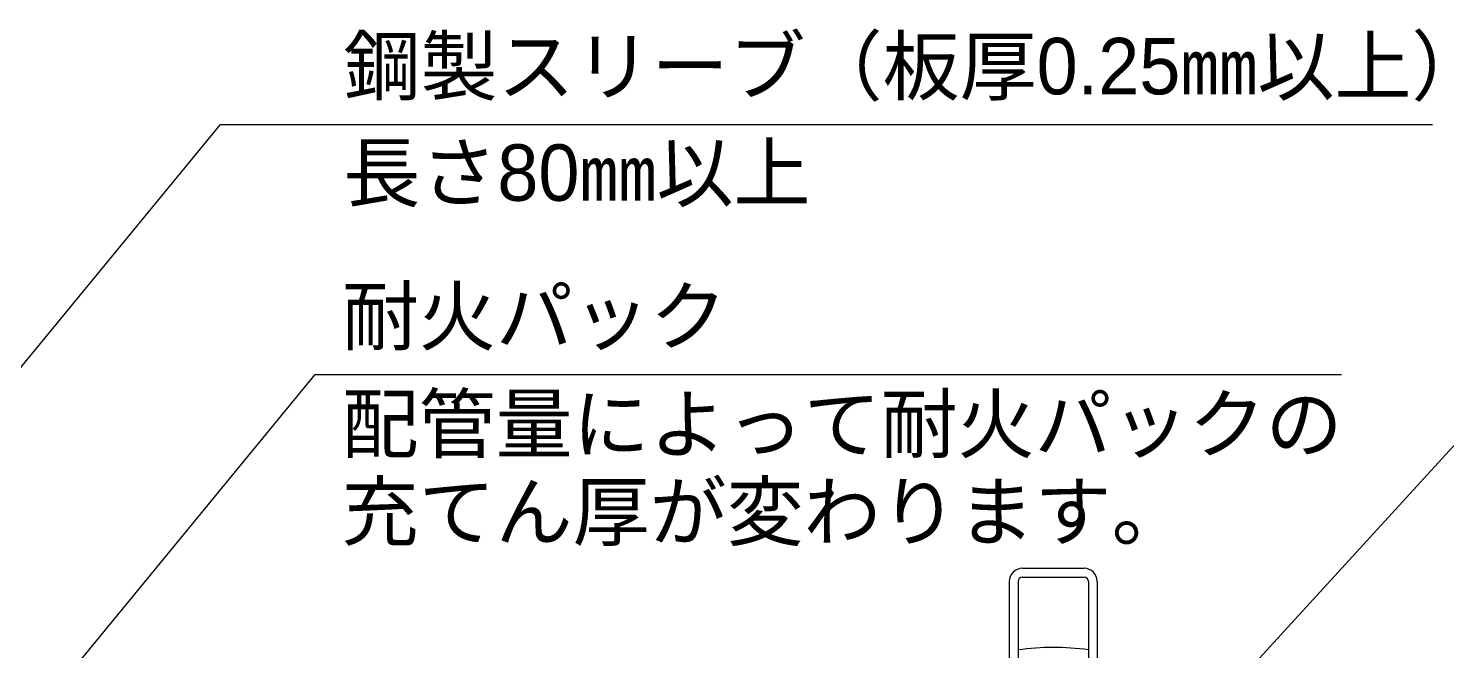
# Model space of a CAD drawing. Extents: x 443 to 1217, y -1921 to -677.
# Drawn here: x 904.5 to 967.3, y -869.7 to -842.1 of the extents above; entities that cross this region are included whole.
import ezdxf
from ezdxf.enums import TextEntityAlignment as Align

# ---------------------------------------------------------------- set-up
doc = ezdxf.new("R2010")
doc.units = 0
doc.header["$MEASUREMENT"] = 0
doc.layers.get('0').update_dxf_attribs({"linetype": 'CONTINUOUS'})
doc.layers.add('10', color=7, linetype='CONTINUOUS')
doc.layers.add('3', color=8, linetype='CONTINUOUS')
doc.styles.add('ｽﾀｲﾙ2', font='MS PGothic.ttf')

msp = doc.modelspace()

# ---------------------------------------------------------------- linework, layer by layer
at = {"color": 7, "linetype": 'Continuous'}
for p, q in [((893.933, -869.52), (912.975, -846.35)), ((912.975, -846.35), (966.649, -846.35)), ((903.174, -874.47), (917.165, -857.425)), ((917.165, -857.425), (962.622, -857.425)), ((954.707, -874.662), (970.478, -857.425))]:
    msp.add_line(p, q, dxfattribs=at)
at = {"layer": '3', "color": 3, "linetype": 'Continuous'}
for p, q in [((948.487, -866.014), (951.214, -866.014)), ((947.903, -866.598), (947.903, -871.16)), ((948.293, -866.598), (948.293, -871.16)), ((948.487, -866.404), (951.214, -866.404)), ((951.409, -866.598), (951.409, -871.16)), ((951.799, -866.598), (951.799, -871.16))]:
    msp.add_line(p, q, dxfattribs=at)
for centre, radius, start, end in [((948.487, -866.598), 0.584, 90, 180), ((951.214, -866.598), 0.584, 0, 90), ((948.487, -866.598), 0.195, 90, 180), ((951.214, -866.598), 0.195, 0, 90), ((949.856, -880.702), 11.182, 82.01665, 98.03786)]:
    msp.add_arc(centre, radius, start, end, dxfattribs=at)

# ---------------------------------------------------------------- texts
at = {"layer": '10', "style": 'ｽﾀｲﾙ2'}
for tag, p in [('鋼製スリーブ（板厚0.25㎜以上）', (918.425, -845.766)), ('長さ80㎜以上', (918.412, -850.483)), ('耐火パック', (918.349, -856.841)), ('配管量によって耐火パックの', (918.336, -861.611)), ('充てん厚が変わります。', (918.336, -865.5))]:
    msp.add_attdef(tag, text='', height=2.5, dxfattribs=at).set_placement(p, align=Align.BOTTOM_LEFT)

doc.saveas('drawing.dxf')
